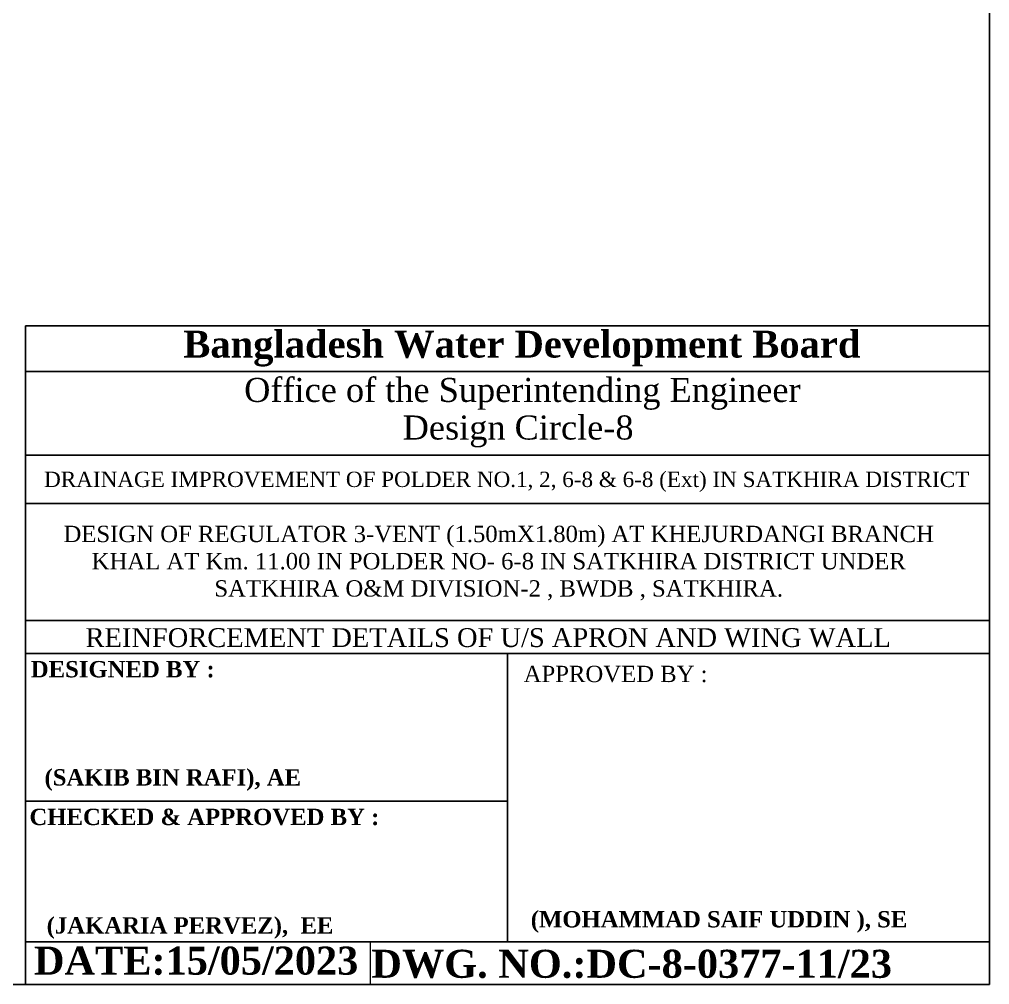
# Model space of a CAD drawing. Extents: x -119161 to 3778985, y -718511 to -30958.
# Drawn here: x 2995524 to 3013567, y -270127 to -252173 of the extents above; entities that cross this region are included whole.
import ezdxf

# ---------------------------------------------------------------- set-up
doc = ezdxf.new("R2010")
doc.units = 0
doc.header["$MEASUREMENT"] = 0
doc.layers.add('Left Bank Profile', color=7, linetype='CONTINUOUS', lineweight=25)
doc.layers.add('LINE', color=7, linetype='CONTINUOUS')
doc.layers.add('TEXT', color=10, linetype='CONTINUOUS')
doc.styles.add('ARIAL', font='ARIALN.TTF')
doc.styles.get("Standard").update_dxf_attribs({"font": 'times.ttf', "height": 250})

msp = doc.modelspace()

# ---------------------------------------------------------------- linework, layer by layer
at = {"layer": 'Left Bank Profile', "elevation": 0}
msp.add_lwpolyline([(2995640.5, -270127.2), (3013566.8, -270127.2)], dxfattribs=at)
msp.add_lwpolyline([(2995640.5, -270127.2), (3013566.8, -270127.2)], dxfattribs=at)
at = {"layer": 'LINE', "lineweight": 9}
for p in [(3013566.8, -257773.2, 0), (3013566.8, -257875.3, 0)]:
    msp.add_line(p, (3013566.8, -270127.2, 0), dxfattribs=at)
at = {"layer": 'LINE'}
for p, q in [((2995640.5, -257875.3, 0), (3013566.8, -257875.3, 0)), ((2995640.5, -257875.3, 0), (2995640.5, -264111.3, 0)), ((2995640.5, -258725.2, 0), (3013566.8, -258725.2, 0)), ((2995640.5, -260277.6, 0), (3013566.8, -260277.6, 0)), ((2995640.5, -261177.8, 0), (3013566.8, -261177.8, 0)), ((2995640.5, -263353, 0), (3013566.8, -263353, 0)), ((2995640.5, -263968.7, 0), (3013566.8, -263968.7, 0)), ((2995640.5, -270127.2, 0), (2995640.5, -264111.3, 0)), ((3004603.7, -263968.7, 0), (3004603.7, -269331.6, 0)), ((2995640.5, -266714.5, 0), (3004603.7, -266714.5, 0)), ((2995640.5, -269331.6, 0), (3013566.8, -269331.6, 0)), ((2999003.9, -269331.6, 0), (3013566.8, -269331.6, 0)), ((2999003.9, -269331.6, 0), (3013566.8, -269331.6, 0)), ((2999003.9, -269331.6, 0), (3013566.8, -269331.6, 0))]:
    msp.add_line(p, q, dxfattribs=at)
at = {"layer": 'LINE', "color": 7, "lineweight": 9}
for p, q in [((3002047.5, -269331.6, 0), (3002047.5, -270127.2, 0)), ((3013566.8, -270127.2, 0), (2996237, -270127.2, 0)), ((3009868.7, -270127.2, 0), (3011080.6, -270127.2, 0))]:
    msp.add_line(p, q, dxfattribs=at)
at = {"layer": 'LINE', "elevation": 0}
msp.add_lwpolyline([(3013566.8, -270127.2), (2959803.4, -270127.2), (2959803.4, -232108.7), (3013566.8, -232108.7)], close=True, dxfattribs=at)

# ---------------------------------------------------------------- texts
at = {"layer": 'LINE', "color": 7, "lineweight": 9}
msp.add_text('APPROVED BY :', height=304.039, dxfattribs=at).set_placement((3004901.8, -264500.3, 0))
for s, insert, char_height, width, attachment_point in [('{\\fTimes New Roman|b1|i0|c0|p18;Bangladesh Water Development Board}', (2998572.4, -257963.9, 0), 499.425, 17939.187, 1), ('{\\fTimes New Roman|b0|i0|c0|p18;Office of the Superintending Engineer}', (2999704.3, -258842.1, 0), 446.938, 16053.851, 1), ('{\\fTimes New Roman|b0|i0|c0|p18;Design Circle-8}', (3002652.5, -259541, 0), 446.938, 16053.851, 1), ('{\\fTimes New Roman Greek|b0|i0|c0|p18;\\C256;DRAINAGE IMPROVEMENT OF POLDER NO.1, 2, 6-8 & 6-8 (Ext) IN SATKHIRA DISTRICT }', (3004586.4, -260963.4, 0), 284.5867, 17850.303, 8), ('{\\fTimes New Roman Greek|b0|i0|c0|p18;\\C256;DESIGN OF REGULATOR 3-VENT (1.50mX1.80m) AT KHEJURDANGI BRANCH KHAL AT Km. 11.00 IN POLDER NO- 6-8 IN SATKHIRA DISTRICT UNDER SATKHIRA O&M DIVISION-2 , BWDB , SATKHIRA.}', (3004438, -262980.9, 0), 304.0391, 16920.388, 8)]:
    msp.add_mtext(s, dxfattribs=dict(at, insert=insert, char_height=char_height, width=width, attachment_point=attachment_point))
at = {"layer": 'LINE', "color": 7, "lineweight": 9, "attachment_point": 1}
for s, insert, char_height in [('{\\fTimes New Roman|b1|i0|c0|p18;DESIGNED BY :}', (2995736.6, -264107.9, 0), 304.039), ('{\\fTimes New Roman|b1|i0|c0|p18;\\C0;(SAKIB BIN RAFI), AE}', (2995991.5, -266120, 0), 304.039), ('{\\fTimes New Roman|b1|i0|c0|p18;CHECKED & APPROVED BY :}', (2995711.6, -266855.6, 0), 304.039), ('{\\fTimes New Roman|b1|i0|c0|p18;\\C0;(MOHAMMAD SAIF UDDIN ), SE}', (3005034.2, -268759.3, 0), 304.039), ('{\\fTimes New Roman|b1|i0|c0|p18;\\C0;(JAKARIA PERVEZ),  EE  }', (2996031.4, -268873.6, 0), 304.039), ('{\\fTimes New Roman|b1|i0|c0|p18;DATE:15/05/2023}', (2995794.5, -269420.4, 0), 520.949), (' {\\fTimes New Roman|b1|i0|c0|p18;DWG. NO.:DC-8-0377-11/23}', (3001873.3, -269479.4, 0), 520.949)]:
    msp.add_mtext(s, dxfattribs=dict(at, insert=insert, char_height=char_height))
at = {"layer": 'TEXT', "color": 0, "linetype": 'ByBlock', "insert": (3004242.5, -263497.3), "char_height": 350.296, "width": 18193.077, "attachment_point": 2, "style": 'ARIAL'}
msp.add_mtext('{\\fTimes New Roman|b0|i0|c0|p18;REINFORCEMENT DETAILS OF U/S APRON AND WING WALL}', dxfattribs=at)

doc.saveas('drawing.dxf')
